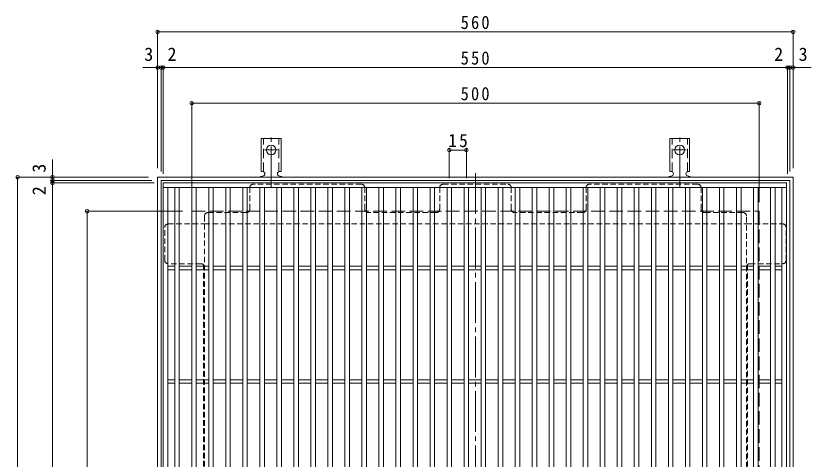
# Model space of a CAD drawing. Units: millimetres at full size, sheet at 1:4; details may follow other scales. Extents: x -915 to 1071, y -779 to 747.
# Drawn here: x -902 to -204, y 356 to 747 of the extents above; entities that cross this region are included whole.
import ezdxf
from ezdxf.enums import TextEntityAlignment as Align

# ---------------------------------------------------------------- set-up
doc = ezdxf.new("R2010")
doc.units = ezdxf.units.MM
doc.header["$LTSCALE"] = 4
doc.header["$PDMODE"] = 32
doc.header["$PDSIZE"] = 3.2
for name, pattern in [('CHAIN2', [12, 9, -1, 1, -1]), ('DASHED1', [1.8, 1.2, -0.6]), ('DASHED2', [3, 2, -1]), ('DASHED3', [4, 3, -1])]:
    doc.linetypes.add(name, pattern=pattern)
for name, color, linetype, lineweight in [('A-1_躯体', 3, 'Continuous', 9), ('A-2_仕上', 3, 'Continuous', 9), ('A-4_その他', 7, 'Continuous', 9), ('A-7_ハッチ', 2, 'Continuous', 9), ('A-A_ﾊｯﾁ-ﾜｸ', 3, 'Continuous', 9)]:
    doc.layers.add(name, color=color, linetype=linetype, lineweight=lineweight)
doc.styles.add('ＭＳ ゴシック', font='')
doc.styles.get('ＭＳ ゴシック').set_extended_font_data('MS Gothic')

msp = doc.modelspace()

# ---------------------------------------------------------------- linework, layer by layer
at = {"layer": 'A-1_躯体', "color": 2}
for p, q in [((-777.292, 44.615), (-777.292, 604.615)), ((-777.292, 604.615), (-217.292, 604.615)), ((-774.292, 47.615), (-774.292, 601.615)), ((-774.292, 601.615), (-220.292, 601.615)), ((-220.292, 601.615), (-220.292, 47.615)), ((-217.292, 604.615), (-217.292, 44.615))]:
    msp.add_line(p, q, dxfattribs=at)
at = {"layer": 'A-1_躯体', "color": 2, "linetype": 'DASHED3'}
for p, q in [((-747.292, 74.615), (-747.292, 574.615)), ((-747.292, 574.615), (-247.292, 574.615)), ((-247.292, 574.615), (-247.292, 74.615))]:
    msp.add_line(p, q, dxfattribs=at)
at = {"layer": 'A-2_仕上'}
for p, q in [((-772.292, 599.615), (-223.292, 599.615)), ((-772.292, 49.615), (-772.292, 599.615)), ((-772.292, 595.615), (-223.292, 595.615)), ((-768.292, 53.615), (-768.292, 595.615)), ((-762.291, 53.615), (-762.291, 595.615)), ((-758.291, 53.615), (-758.291, 595.615)), ((-747.291, 53.615), (-747.291, 595.615)), ((-743.291, 53.615), (-743.291, 595.615)), ((-732.291, 595.615), (-732.291, 53.615)), ((-728.291, 595.615), (-728.291, 53.615)), ((-717.291, 595.615), (-717.291, 53.615)), ((-713.291, 595.615), (-713.291, 53.615)), ((-702.291, 595.615), (-702.291, 53.615)), ((-698.291, 595.615), (-698.291, 53.615)), ((-687.291, 53.615), (-687.291, 595.615)), ((-683.291, 53.615), (-683.291, 595.615)), ((-672.291, 53.615), (-672.291, 595.615)), ((-668.291, 53.615), (-668.291, 595.615)), ((-657.291, 53.615), (-657.291, 595.615)), ((-653.291, 53.615), (-653.291, 595.615)), ((-642.291, 53.615), (-642.291, 595.615)), ((-638.292, 53.615), (-638.292, 595.615)), ((-627.291, 53.615), (-627.291, 595.615)), ((-623.291, 53.615), (-623.291, 595.615)), ((-612.291, 53.615), (-612.291, 595.615)), ((-608.291, 53.615), (-608.291, 595.615)), ((-597.291, 53.615), (-597.291, 595.615)), ((-593.291, 53.615), (-593.291, 595.615)), ((-582.291, 53.615), (-582.291, 595.615)), ((-578.291, 53.615), (-578.291, 595.615)), ((-567.291, 53.615), (-567.291, 595.615)), ((-563.291, 53.615), (-563.291, 595.615)), ((-552.291, 53.615), (-552.291, 595.615)), ((-548.291, 53.615), (-548.291, 595.615)), ((-537.291, 53.615), (-537.291, 595.615)), ((-533.291, 53.615), (-533.291, 595.615)), ((-522.291, 53.615), (-522.291, 595.615)), ((-518.291, 53.615), (-518.291, 595.615)), ((-507.291, 53.615), (-507.291, 595.615)), ((-503.291, 53.615), (-503.291, 595.615)), ((-492.291, 53.615), (-492.291, 595.615)), ((-488.291, 53.615), (-488.291, 595.615)), ((-477.291, 53.615), (-477.291, 595.615)), ((-473.292, 53.615), (-473.292, 595.615)), ((-462.291, 53.615), (-462.291, 595.615)), ((-458.291, 53.615), (-458.291, 595.615)), ((-447.291, 53.615), (-447.291, 595.615)), ((-443.291, 53.615), (-443.291, 595.615)), ((-432.291, 53.615), (-432.291, 595.615)), ((-428.292, 53.615), (-428.292, 595.615)), ((-417.291, 53.615), (-417.291, 595.615)), ((-413.291, 53.615), (-413.291, 595.615)), ((-402.291, 53.615), (-402.291, 595.615)), ((-398.292, 53.615), (-398.292, 595.615)), ((-387.291, 61.616), (-387.291, 595.615)), ((-383.291, 65.616), (-383.291, 595.615)), ((-372.291, 76.616), (-372.291, 595.615)), ((-368.291, 80.616), (-368.291, 595.615)), ((-357.291, 91.616), (-357.291, 595.615)), ((-353.292, 95.616), (-353.292, 595.615)), ((-342.291, 106.616), (-342.291, 595.615)), ((-338.292, 110.616), (-338.292, 595.615)), ((-327.292, 121.616), (-327.292, 595.615)), ((-323.291, 125.616), (-323.291, 595.615)), ((-312.292, 136.616), (-312.292, 595.615)), ((-308.292, 140.616), (-308.292, 595.615)), ((-297.291, 595.615), (-297.291, 151.616)), ((-293.292, 595.615), (-293.292, 155.616)), ((-282.291, 595.615), (-282.291, 166.616)), ((-278.292, 595.615), (-278.292, 170.615)), ((-267.291, 595.615), (-267.291, 181.616)), ((-263.292, 595.615), (-263.292, 185.615)), ((-252.292, 196.616), (-252.292, 595.615)), ((-248.292, 200.615), (-248.292, 595.615)), ((-237.292, 211.616), (-237.292, 595.615)), ((-233.293, 215.615), (-233.293, 595.615)), ((-227.292, 221.615), (-227.292, 595.615)), ((-768.292, 526.115), (-762.291, 526.115)), ((-758.291, 526.115), (-747.291, 526.115)), ((-743.291, 526.115), (-732.291, 526.115)), ((-728.291, 526.115), (-717.291, 526.115)), ((-713.291, 526.115), (-702.291, 526.115)), ((-698.291, 526.115), (-687.291, 526.115)), ((-683.291, 526.115), (-672.291, 526.115)), ((-668.291, 526.115), (-657.291, 526.115)), ((-653.291, 526.115), (-642.291, 526.115)), ((-638.291, 526.115), (-627.291, 526.115)), ((-623.291, 526.115), (-612.291, 526.115)), ((-608.291, 526.115), (-597.291, 526.115)), ((-593.291, 526.115), (-582.291, 526.115)), ((-578.291, 526.115), (-567.291, 526.115)), ((-563.291, 526.115), (-552.291, 526.115)), ((-548.291, 526.115), (-537.291, 526.115)), ((-533.291, 526.115), (-522.291, 526.115)), ((-518.291, 526.115), (-507.291, 526.115)), ((-503.291, 526.115), (-492.291, 526.115)), ((-488.291, 526.115), (-477.291, 526.115)), ((-473.292, 526.115), (-462.291, 526.115)), ((-458.291, 526.115), (-447.291, 526.115)), ((-443.291, 526.115), (-432.291, 526.115)), ((-428.291, 526.115), (-417.291, 526.115)), ((-413.291, 526.115), (-402.291, 526.115)), ((-398.292, 526.115), (-387.291, 526.115)), ((-383.291, 526.115), (-372.291, 526.115)), ((-368.291, 526.115), (-357.291, 526.115)), ((-353.292, 526.115), (-342.291, 526.115)), ((-338.292, 526.115), (-327.292, 526.115)), ((-323.291, 526.115), (-312.292, 526.115)), ((-308.292, 526.115), (-297.291, 526.115)), ((-293.292, 526.115), (-282.291, 526.115)), ((-278.292, 526.115), (-267.291, 526.115)), ((-263.292, 526.115), (-252.292, 526.115)), ((-248.292, 526.115), (-237.292, 526.115)), ((-233.293, 526.115), (-227.292, 526.115)), ((-768.292, 523.115), (-762.291, 523.115)), ((-758.291, 523.115), (-747.291, 523.115)), ((-743.291, 523.115), (-732.291, 523.115)), ((-728.291, 523.115), (-717.291, 523.115)), ((-713.291, 523.115), (-702.291, 523.115)), ((-698.291, 523.115), (-687.291, 523.115)), ((-683.291, 523.115), (-672.291, 523.115)), ((-668.291, 523.115), (-657.291, 523.115)), ((-653.291, 523.115), (-642.291, 523.115)), ((-638.291, 523.115), (-627.291, 523.115)), ((-623.291, 523.115), (-612.291, 523.115)), ((-608.291, 523.115), (-597.291, 523.115)), ((-593.291, 523.115), (-582.291, 523.115)), ((-578.291, 523.115), (-567.291, 523.115)), ((-563.291, 523.115), (-552.291, 523.115)), ((-548.291, 523.115), (-537.291, 523.115)), ((-533.291, 523.115), (-522.291, 523.115)), ((-518.291, 523.115), (-507.291, 523.115)), ((-503.291, 523.115), (-492.291, 523.115)), ((-488.291, 523.115), (-477.291, 523.115)), ((-473.292, 523.115), (-462.291, 523.115)), ((-458.291, 523.115), (-447.291, 523.115)), ((-443.291, 523.115), (-432.291, 523.115)), ((-428.291, 523.115), (-417.291, 523.115)), ((-413.291, 523.115), (-402.291, 523.115)), ((-398.292, 523.115), (-387.291, 523.115)), ((-383.291, 523.115), (-372.291, 523.115)), ((-368.291, 523.115), (-357.291, 523.115)), ((-353.292, 523.115), (-342.291, 523.115)), ((-338.292, 523.115), (-327.292, 523.115)), ((-323.291, 523.115), (-312.292, 523.115)), ((-308.292, 523.115), (-297.291, 523.115)), ((-293.292, 523.115), (-282.291, 523.115)), ((-278.292, 523.115), (-267.291, 523.115)), ((-263.292, 523.115), (-252.292, 523.115)), ((-248.292, 523.115), (-237.292, 523.115)), ((-233.293, 523.115), (-227.292, 523.115)), ((-768.292, 426.115), (-762.291, 426.115)), ((-758.291, 426.115), (-747.291, 426.115)), ((-743.291, 426.115), (-732.291, 426.115)), ((-728.291, 426.115), (-717.291, 426.115)), ((-713.291, 426.115), (-702.291, 426.115)), ((-698.291, 426.115), (-687.291, 426.115)), ((-683.291, 426.115), (-672.291, 426.115)), ((-668.291, 426.115), (-657.291, 426.115)), ((-653.291, 426.115), (-642.291, 426.115)), ((-638.291, 426.115), (-627.291, 426.115)), ((-623.291, 426.115), (-612.291, 426.115)), ((-608.291, 426.115), (-597.291, 426.115)), ((-593.291, 426.115), (-582.291, 426.115)), ((-578.291, 426.115), (-567.291, 426.115)), ((-563.291, 426.115), (-552.291, 426.115)), ((-548.291, 426.115), (-537.291, 426.115)), ((-533.291, 426.115), (-522.291, 426.115)), ((-518.291, 426.115), (-507.291, 426.115)), ((-503.291, 426.115), (-492.291, 426.115)), ((-488.291, 426.115), (-477.291, 426.115)), ((-473.292, 426.115), (-462.291, 426.115)), ((-458.291, 426.115), (-447.291, 426.115)), ((-443.291, 426.115), (-432.291, 426.115)), ((-428.291, 426.115), (-417.291, 426.115)), ((-413.291, 426.115), (-402.291, 426.115)), ((-398.292, 426.115), (-387.291, 426.115)), ((-383.291, 426.115), (-372.291, 426.115)), ((-368.291, 426.115), (-357.291, 426.115)), ((-353.292, 426.115), (-342.291, 426.115)), ((-338.292, 426.115), (-327.292, 426.115)), ((-323.291, 426.115), (-312.292, 426.115)), ((-308.292, 426.115), (-297.291, 426.115)), ((-293.292, 426.115), (-282.291, 426.115)), ((-278.292, 426.115), (-267.291, 426.115)), ((-263.292, 426.115), (-252.292, 426.115)), ((-248.292, 426.115), (-237.292, 426.115)), ((-233.293, 426.115), (-227.292, 426.115)), ((-768.292, 423.115), (-762.291, 423.115)), ((-758.291, 423.115), (-747.291, 423.115)), ((-743.291, 423.115), (-732.291, 423.115)), ((-728.291, 423.115), (-717.291, 423.115)), ((-713.291, 423.115), (-702.291, 423.115)), ((-698.291, 423.115), (-687.291, 423.115)), ((-683.291, 423.115), (-672.291, 423.115)), ((-668.291, 423.115), (-657.291, 423.115)), ((-653.291, 423.115), (-642.291, 423.115)), ((-638.291, 423.115), (-627.291, 423.115)), ((-623.291, 423.115), (-612.291, 423.115)), ((-608.291, 423.115), (-597.291, 423.115)), ((-593.291, 423.115), (-582.291, 423.115)), ((-578.291, 423.115), (-567.291, 423.115)), ((-563.291, 423.115), (-552.291, 423.115)), ((-548.291, 423.115), (-537.291, 423.115)), ((-533.291, 423.115), (-522.291, 423.115)), ((-518.291, 423.115), (-507.291, 423.115)), ((-503.291, 423.115), (-492.291, 423.115)), ((-488.291, 423.115), (-477.291, 423.115)), ((-473.292, 423.115), (-462.291, 423.115)), ((-458.291, 423.115), (-447.291, 423.115)), ((-443.291, 423.115), (-432.291, 423.115)), ((-428.291, 423.115), (-417.291, 423.115)), ((-413.291, 423.115), (-402.291, 423.115)), ((-398.292, 423.115), (-387.291, 423.115)), ((-383.291, 423.115), (-372.291, 423.115)), ((-368.291, 423.115), (-357.291, 423.115)), ((-353.292, 423.115), (-342.291, 423.115)), ((-338.292, 423.115), (-327.292, 423.115)), ((-323.291, 423.115), (-312.292, 423.115)), ((-308.292, 423.115), (-297.291, 423.115)), ((-293.292, 423.115), (-282.291, 423.115)), ((-278.292, 423.115), (-267.291, 423.115)), ((-263.292, 423.115), (-252.292, 423.115)), ((-248.292, 423.115), (-237.292, 423.115)), ((-233.293, 423.115), (-227.292, 423.115))]:
    msp.add_line(p, q, dxfattribs=at)
msp.add_lwpolyline([(-223.292, 599.615), (-223.292, 49.615), (-772.292, 49.615)], dxfattribs=at)
at = {"layer": 'A-4_その他'}
for p, q in [((-777.292, 733.778), (-777.292, 612.615)), ((-217.292, 733.778), (-217.292, 612.615)), ((-777.292, 732.578), (-217.292, 732.578)), ((-790.307, 701.19), (-774.292, 701.19)), ((-774.292, 702.39), (-774.292, 609.615)), ((-774.292, 701.19), (-772.292, 701.19)), ((-772.292, 702.39), (-772.292, 607.615)), ((-772.292, 701.19), (-222.291, 701.19)), ((-222.291, 702.39), (-222.291, 607.615)), ((-222.291, 701.19), (-220.292, 701.19)), ((-220.292, 702.39), (-220.292, 609.615)), ((-220.292, 701.19), (-201.401, 701.19)), ((-747.292, 671.001), (-747.292, 582.615)), ((-247.292, 671.001), (-247.292, 582.615)), ((-747.292, 669.801), (-247.292, 669.801)), ((-520.291, 629.721), (-520.291, 603.615)), ((-505.291, 628.521), (-520.291, 628.521)), ((-505.291, 629.721), (-505.291, 603.615)), ((-870.028, 601.615), (-870.028, 620.05)), ((-901.833, 604.615), (-785.292, 604.615)), ((-900.633, 44.615), (-900.633, 604.615)), ((-871.228, 601.615), (-782.292, 601.615)), ((-870.028, 599.615), (-870.028, 601.615)), ((-871.228, 599.615), (-780.292, 599.615)), ((-870.028, 49.615), (-870.028, 599.615)), ((-840.623, 574.615), (-755.292, 574.615)), ((-839.423, 574.615), (-839.423, 74.615))]:
    msp.add_line(p, q, dxfattribs=at)
for p in [(-777.292, 732.578), (-217.292, 732.578), (-777.292, 701.19), (-774.292, 701.19), (-772.292, 701.19), (-222.291, 701.19), (-220.292, 701.19), (-217.292, 701.19), (-747.292, 669.801), (-247.292, 669.801), (-520.291, 628.521), (-505.291, 628.521), (-900.633, 604.615), (-870.028, 604.615), (-870.028, 601.615), (-870.028, 599.615), (-839.423, 574.615)]:
    msp.add_point(p, dxfattribs=at)
at = {"layer": 'A-7_ハッチ', "linetype": 'CHAIN2'}
msp.add_line((-497.292, 608.212), (-497.292, 41.019), dxfattribs=at)
at = {"layer": 'A-7_ハッチ', "linetype": 'DASHED1'}
for p, q in [((-696.091, 576.419), (-696.091, 595.419)), ((-597.792, 598.419), (-693.091, 598.419)), ((-594.792, 576.419), (-594.792, 595.419)), ((-528.792, 576.419), (-528.792, 595.419)), ((-525.792, 598.419), (-468.792, 598.419)), ((-465.792, 576.419), (-465.792, 595.419)), ((-399.792, 576.419), (-399.792, 595.419)), ((-301.493, 598.419), (-396.792, 598.419)), ((-298.493, 576.419), (-298.493, 595.419)), ((-699.091, 573.419), (-733.092, 573.419)), ((-531.792, 573.419), (-591.792, 573.419)), ((-402.792, 573.419), (-462.792, 573.419)), ((-261.492, 573.419), (-295.493, 573.419)), ((-736.092, 570.419), (-736.092, 78.812)), ((-258.492, 190.416), (-258.492, 570.419)), ((-771.095, 531.418), (-771.095, 560.419)), ((-768.095, 563.419), (-736.092, 563.419)), ((-736.092, 563.419), (-258.492, 563.419)), ((-258.492, 563.419), (-226.488, 563.419)), ((-223.488, 531.418), (-223.488, 560.419)), ((-739.092, 528.418), (-768.095, 528.418)), ((-736.892, 527.458), (-736.892, 343.076)), ((-257.692, 527.462), (-257.692, 343.076)), ((-255.492, 528.418), (-226.488, 528.418))]:
    msp.add_line(p, q, dxfattribs=at)
for centre, start, end in [((-693.091, 595.419), 90, 180), ((-597.792, 595.419), 0, 90), ((-525.792, 595.419), 90, 180), ((-468.792, 595.419), 0, 90), ((-396.792, 595.419), 90, 180), ((-301.493, 595.419), 0, 90), ((-733.092, 570.419), 90, 180), ((-699.091, 576.419), 270, 0), ((-591.792, 576.419), 180, 270), ((-531.792, 576.419), 270, 0), ((-462.792, 576.419), 180, 270), ((-402.792, 576.419), 270, 0), ((-295.493, 576.419), 180, 270), ((-261.492, 570.419), 0, 90), ((-768.095, 560.419), 90, 180), ((-226.488, 560.419), 0, 90), ((-768.095, 531.418), 180, 270), ((-226.488, 531.418), 270, 0), ((-739.092, 525.418), 0, 90), ((-255.492, 525.418), 90, 180)]:
    msp.add_arc(centre, 3, start, end, dxfattribs=at)
at = {"layer": 'A-A_ﾊｯﾁ-ﾜｸ', "color": 7, "linetype": 'CHAIN2'}
for p, q in [((-677.291, 595.615), (-677.291, 643.615)), ((-317.292, 595.615), (-317.292, 643.615)), ((-671.515, 628.615), (-683.067, 628.615)), ((-311.516, 628.615), (-323.068, 628.615))]:
    msp.add_line(p, q, dxfattribs=at)
at = {"layer": 'A-A_ﾊｯﾁ-ﾜｸ'}
for p, q in [((-686.041, 609.615), (-686.041, 638.615)), ((-686.041, 638.615), (-668.541, 638.615)), ((-668.541, 609.615), (-668.541, 638.615)), ((-326.042, 609.615), (-326.042, 638.615)), ((-326.042, 638.615), (-308.541, 638.615)), ((-308.541, 609.615), (-308.541, 638.615)), ((-686.041, 609.615), (-684.791, 609.615)), ((-668.541, 609.615), (-669.791, 609.615)), ((-326.042, 609.615), (-324.792, 609.615)), ((-308.541, 609.615), (-309.791, 609.615)), ((-684.787, 605.615), (-685.3, 605.615)), ((-669.291, 605.615), (-669.791, 605.615)), ((-324.787, 605.615), (-325.3, 605.615)), ((-309.292, 605.615), (-309.792, 605.615))]:
    msp.add_line(p, q, dxfattribs=at)
at = {"layer": 'A-A_ﾊｯﾁ-ﾜｸ', "linetype": 'DASHED2'}
for p, q in [((-684.041, 609.469), (-684.041, 638.615)), ((-670.541, 609.469), (-670.541, 638.615)), ((-324.042, 609.469), (-324.042, 638.615)), ((-310.541, 609.469), (-310.541, 638.615))]:
    msp.add_line(p, q, dxfattribs=at)
at = {"layer": 'A-A_ﾊｯﾁ-ﾜｸ'}
for centre in [(-677.291, 628.615), (-317.292, 628.615)]:
    msp.add_circle(centre, 4.25, dxfattribs=at)
for centre, start, end in [((-684.791, 607.615), 270.13329, 90), ((-669.791, 607.615), 90, 270), ((-324.792, 607.615), 270.13329, 90), ((-309.791, 607.615), 90, 270), ((-685.291, 603.615), 90.24162, 150.00072), ((-669.291, 603.615), 29.99951, 89.72403), ((-325.292, 603.615), 90.24162, 150.00072), ((-309.292, 603.615), 29.99951, 89.72403)]:
    msp.add_arc(centre, 2, start, end, dxfattribs=at)

# ---------------------------------------------------------------- texts
at = {"layer": 'A-4_その他', "color": 2, "style": 'ＭＳ ゴシック'}
for s, p in [('3', (-789.125, 703.59)), ('2', (-768.645, 703.59)), ('2', (-234.092, 703.59)), ('3', (-212.551, 703.59))]:
    msp.add_text(s, height=11.73, dxfattribs=at).set_placement(p, align=Align.BOTTOM_LEFT)
for s, p in [('3', (-872.428, 608.497)), ('2', (-872.428, 588.692))]:
    msp.add_text(s, height=11.73, rotation=90, dxfattribs=at).set_placement(p, align=Align.BOTTOM_LEFT)
at = {"layer": 'A-4_その他', "color": 2, "char_height": 11.73, "attachment_point": 7, "style": 'ＭＳ ゴシック'}
for s, insert in [('\\T1.27;\\W0.9;560', (-510.292, 734.978)), ('\\T1.27;\\W0.9;550', (-510.292, 703.59)), ('\\T1.27;\\W0.9;500', (-510.292, 672.201)), ('\\T1.27;\\W0.95;15', (-521.291, 630.921))]:
    msp.add_mtext(s, dxfattribs=dict(at, insert=insert))

doc.saveas('drawing.dxf')
